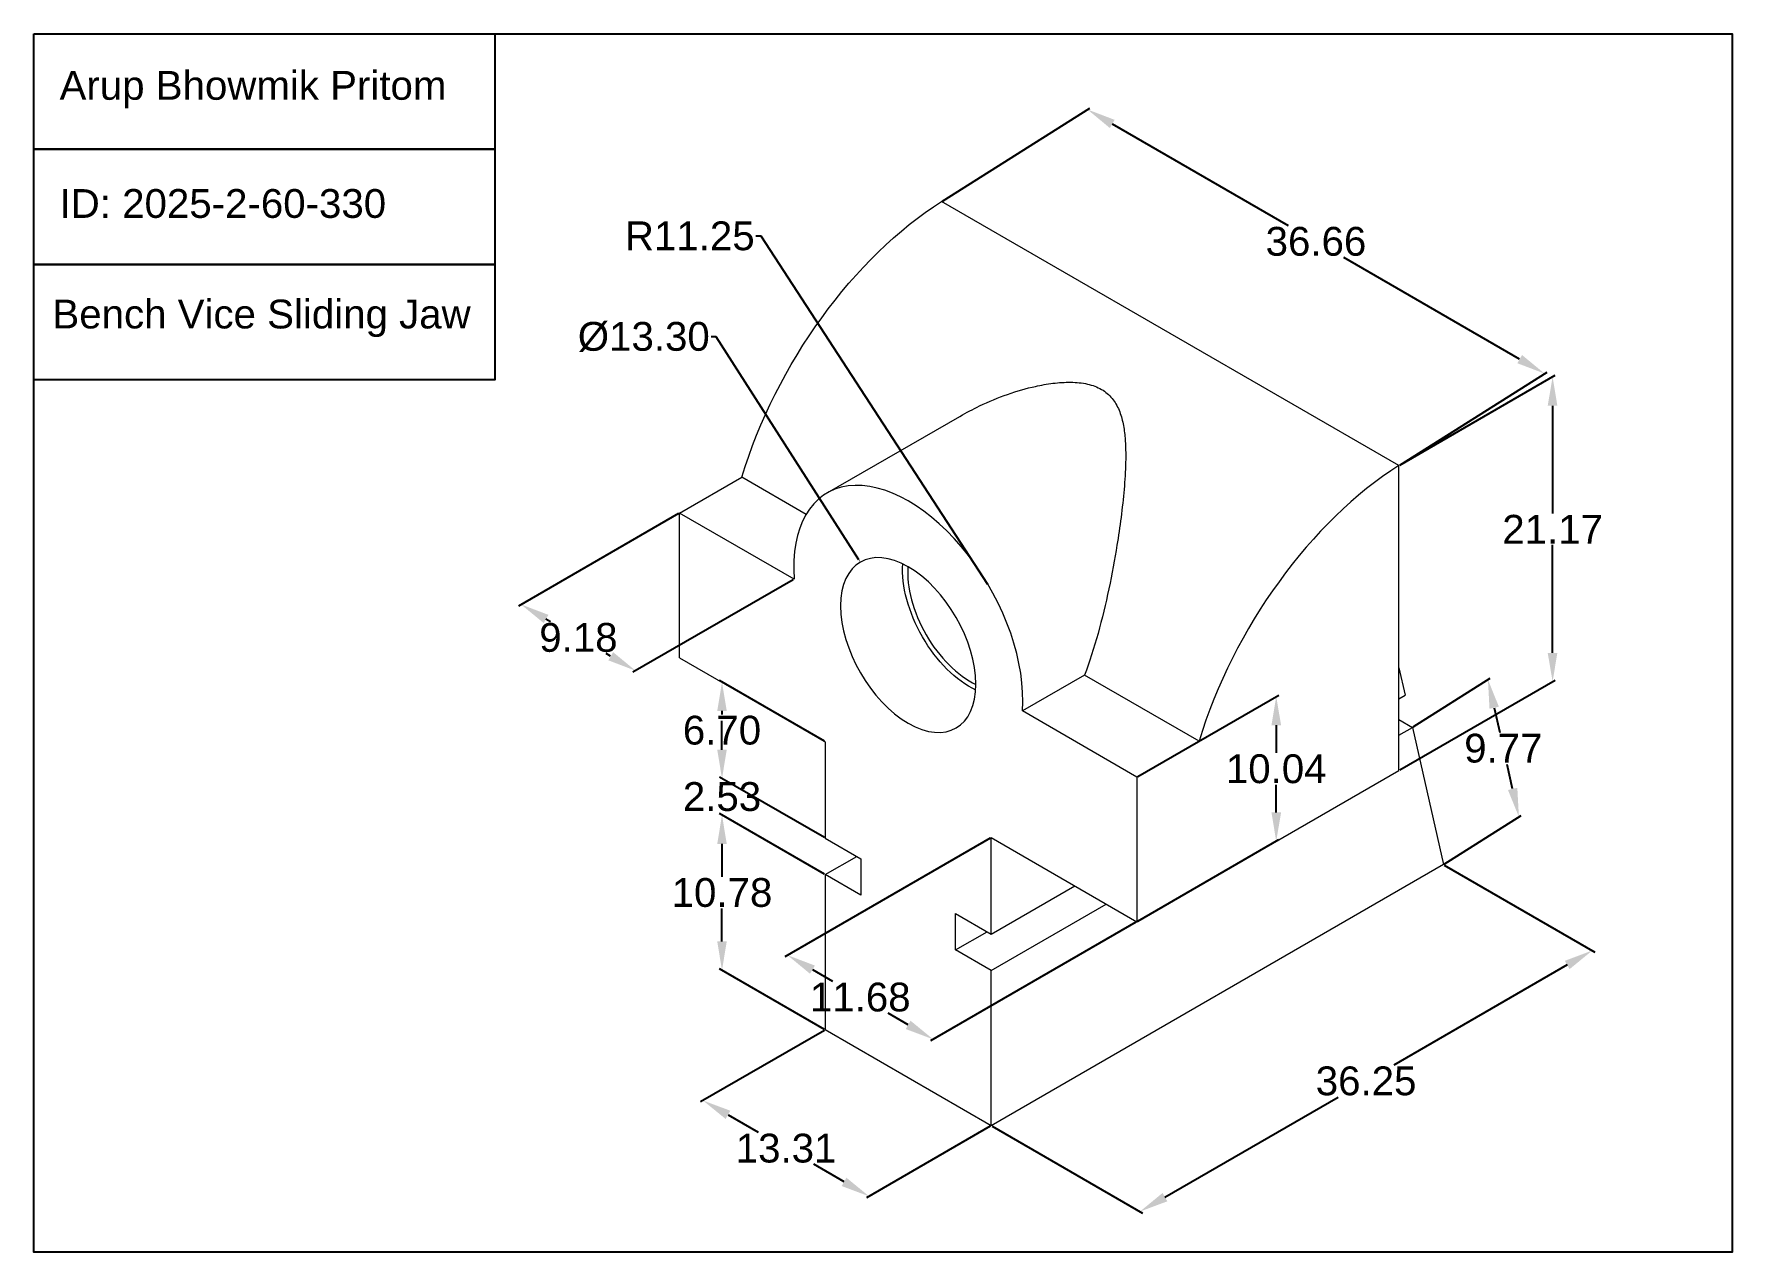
# Model space of a CAD drawing. Header units: inches. Extents: x 45 to 163, y 164 to 248.
import ezdxf
from ezdxf import colors
from ezdxf.entities.mleader import LeaderData, LeaderLine
from ezdxf.math import Vec2, Vec3

# ---------------------------------------------------------------- set-up
doc = ezdxf.new("R2010")
doc.units = ezdxf.units.IN
doc.header["$MEASUREMENT"] = 0
doc.layers.get('0').update_dxf_attribs({"lineweight": 25})
doc.layers.get('Defpoints').update_dxf_attribs({"lineweight": 25})
doc.styles.add('Annotative', font='arial.ttf')
doc.styles.get("Standard").update_dxf_attribs({"font": 'arial.ttf', "height": 5})
doc.dimstyles.new('Medium', dxfattribs={"dimtxt": 2, "dimasz": 2, "dimexe": 0.18, "dimexo": 0.0625, "dimgap": 0.09, "dimtad": 0, "dimtih": 1, "dimtoh": 1, "dimzin": 0, "dimdsep": 46, "dimtxsty": 'Annotative', "dimcen": 5, "dimclrd": 4, "dimclre": 4, "dimclrt": 256, "dimadec": 0, "dimazin": 0, "dimtfac": 1, "dimtofl": 0, "dimtmove": 0, "dimatfit": 3, "dimfxl": 1, "dimtolj": 1, "dimtzin": 0, "dimarcsym": 0})

# ---------------------------------------------------------------- blocks, each defined once
blk = doc.blocks.new('*D4')
at = {"color": 4, "lineweight": -2, "transparency": 16777216}
for p, q in [((108.43, 236.62), (118.66, 243.08)), ((120.22, 241.98), (132.43, 234.92)), ((148.5, 225.64), (136.29, 232.7)), ((140.18, 218.29), (150.41, 224.75))]:
    blk.add_line(p, q, dxfattribs=at)
at = {"color": 4, "transparency": 16777216}
for points in [[(120.38, 242.26), (120.05, 241.69), (118.49, 242.98)], [(148.67, 225.93), (148.34, 225.36), (150.23, 224.64)]]:
    blk.add_solid(points, dxfattribs=at)
at = {"layer": 'Defpoints', "color": 0, "transparency": 16777216}
for p in [(108.37, 236.59), (150.23, 224.64), (140.12, 218.25)]:
    blk.add_point(p, dxfattribs=at)
at = {"transparency": 16777216, "insert": (134.36, 233.81), "char_height": 2, "attachment_point": 5, "style": 'Annotative'}
blk.add_mtext('\\A1;36.66', dxfattribs=at)
blk = doc.blocks.new('*D5')
at = {"color": 4, "lineweight": -2, "transparency": 16777216}
for p, q in [((90.11, 214.92), (78.99, 208.5)), ((98.07, 210.33), (86.94, 203.91)), ((80.9, 207.61), (81.22, 207.42)), ((85.39, 205.01), (85.07, 205.2))]:
    blk.add_line(p, q, dxfattribs=at)
at = {"color": 4, "transparency": 16777216}
for points in [[(81.07, 207.89), (80.74, 207.32), (79.17, 208.61)], [(85.56, 205.3), (85.23, 204.73), (87.12, 204.01)]]:
    blk.add_solid(points, dxfattribs=at)
at = {"layer": 'Defpoints', "color": 0, "transparency": 16777216}
for p in [(90.18, 214.96), (98.13, 210.37), (87.12, 204.01)]:
    blk.add_point(p, dxfattribs=at)
at = {"transparency": 16777216, "insert": (83.15, 206.31), "char_height": 2, "attachment_point": 5, "style": 'Annotative'}
blk.add_mtext('\\A1;9.18', dxfattribs=at)
blk = doc.blocks.new('*D6')
at = {"color": 4, "lineweight": -2, "transparency": 16777216}
for p, q in [((121.99, 196.66), (131.78, 202.32)), ((131.6, 200.22), (131.6, 198.31)), ((131.6, 194.17), (131.6, 196.08)), ((121.99, 186.62), (131.78, 192.28))]:
    blk.add_line(p, q, dxfattribs=at)
at = {"color": 4, "transparency": 16777216}
for points in [[(131.27, 200.22), (131.94, 200.22), (131.6, 202.22)], [(131.27, 194.17), (131.94, 194.17), (131.6, 192.17)]]:
    blk.add_solid(points, dxfattribs=at)
at = {"layer": 'Defpoints', "color": 0, "transparency": 16777216}
for p in [(121.93, 196.63), (131.6, 192.17), (121.93, 186.58)]:
    blk.add_point(p, dxfattribs=at)
at = {"transparency": 16777216, "insert": (131.6, 197.19), "char_height": 2, "attachment_point": 5, "style": 'Annotative'}
blk.add_mtext('\\A1;10.04', dxfattribs=at)
blk = doc.blocks.new('*D7')
at = {"color": 4, "lineweight": -2, "transparency": 16777216}
for p, q in [((140.18, 218.29), (150.97, 224.52)), ((150.79, 222.41), (150.79, 214.92)), ((150.79, 205.25), (150.79, 212.74)), ((140.18, 197.12), (150.97, 203.35))]:
    blk.add_line(p, q, dxfattribs=at)
at = {"color": 4, "transparency": 16777216}
for points in [[(150.45, 222.41), (151.12, 222.41), (150.79, 224.41)], [(150.45, 205.25), (151.12, 205.25), (150.79, 203.25)]]:
    blk.add_solid(points, dxfattribs=at)
at = {"layer": 'Defpoints', "color": 0, "transparency": 16777216}
for p in [(140.12, 218.25), (150.79, 203.25), (140.12, 197.09)]:
    blk.add_point(p, dxfattribs=at)
at = {"transparency": 16777216, "insert": (150.79, 213.83), "char_height": 2, "attachment_point": 5, "style": 'Annotative'}
blk.add_mtext('\\A1;21.17', dxfattribs=at)
blk = doc.blocks.new('*D8')
at = {"color": 4, "lineweight": -2, "transparency": 16777216}
for p, q in [((141.11, 200.11), (146.46, 203.49)), ((146.74, 201.44), (147.12, 199.73)), ((148.01, 195.81), (147.63, 197.51)), ((143.27, 190.58), (148.61, 193.96))]:
    blk.add_line(p, q, dxfattribs=at)
at = {"color": 4, "transparency": 16777216}
for points in [[(147.06, 201.51), (146.41, 201.37), (146.3, 203.39)], [(148.34, 195.88), (147.69, 195.73), (148.45, 193.86)]]:
    blk.add_solid(points, dxfattribs=at)
at = {"layer": 'Defpoints', "color": 0, "transparency": 16777216}
for p in [(141.05, 200.08), (148.45, 193.86), (143.21, 190.54)]:
    blk.add_point(p, dxfattribs=at)
at = {"transparency": 16777216, "insert": (147.37, 198.62), "char_height": 2, "attachment_point": 5, "style": 'Annotative'}
blk.add_mtext('\\A1;9.77', dxfattribs=at)
blk = doc.blocks.new('*D9')
at = {"color": 4, "lineweight": -2, "transparency": 16777216}
for p, q in [((100.23, 179.04), (91.62, 174.07)), ((93.54, 173.17), (95.64, 171.96)), ((111.75, 172.38), (103.15, 167.42)), ((101.6, 168.52), (99.49, 169.74))]:
    blk.add_line(p, q, dxfattribs=at)
at = {"color": 4, "transparency": 16777216}
for points in [[(93.7, 173.46), (93.37, 172.89), (91.8, 174.17)], [(101.76, 168.81), (101.43, 168.23), (103.33, 167.52)]]:
    blk.add_solid(points, dxfattribs=at)
at = {"layer": 'Defpoints', "color": 0, "transparency": 16777216}
for p in [(100.29, 179.07), (111.81, 172.42), (103.33, 167.52)]:
    blk.add_point(p, dxfattribs=at)
at = {"transparency": 16777216, "insert": (97.57, 170.85), "char_height": 2, "attachment_point": 5, "style": 'Annotative'}
blk.add_mtext('\\A1;13.31', dxfattribs=at)
blk = doc.blocks.new('*D10')
at = {"color": 4, "lineweight": -2, "transparency": 16777216}
for p, q in [((93.12, 198.52), (93.12, 200.52)), ((100.23, 192.42), (92.94, 196.63)), ((100.23, 189.89), (92.94, 194.09)), ((93.12, 191.99), (93.12, 189.99))]:
    blk.add_line(p, q, dxfattribs=at)
at = {"color": 4, "transparency": 16777216}
for points in [[(92.79, 198.52), (93.45, 198.52), (93.12, 196.52)], [(92.79, 191.99), (93.45, 191.99), (93.12, 193.99)]]:
    blk.add_solid(points, dxfattribs=at)
at = {"layer": 'Defpoints', "color": 0, "transparency": 16777216}
for p in [(93.12, 193.99), (100.29, 192.38), (100.29, 189.85)]:
    blk.add_point(p, dxfattribs=at)
at = {"transparency": 16777216, "insert": (93.12, 195.26), "char_height": 2, "attachment_point": 5, "style": 'Annotative'}
blk.add_mtext('\\A1;2.53', dxfattribs=at)
blk = doc.blocks.new('*D11')
at = {"color": 4, "lineweight": -2, "transparency": 16777216}
for p, q in [((100.23, 199.11), (92.94, 203.32)), ((93.12, 201.22), (93.12, 200.98)), ((93.12, 198.52), (93.12, 198.76)), ((100.23, 192.42), (92.94, 196.63))]:
    blk.add_line(p, q, dxfattribs=at)
at = {"color": 4, "transparency": 16777216}
for points in [[(92.79, 201.22), (93.45, 201.22), (93.12, 203.22)], [(92.79, 198.52), (93.45, 198.52), (93.12, 196.52)]]:
    blk.add_solid(points, dxfattribs=at)
at = {"layer": 'Defpoints', "color": 0, "transparency": 16777216}
for p in [(100.29, 199.08), (93.12, 196.52), (100.29, 192.38)]:
    blk.add_point(p, dxfattribs=at)
at = {"transparency": 16777216, "insert": (93.12, 199.87), "char_height": 2, "attachment_point": 5, "style": 'Annotative'}
blk.add_mtext('\\A1;6.70', dxfattribs=at)
blk = doc.blocks.new('*D12')
at = {"color": 4, "lineweight": -2, "transparency": 16777216}
for p, q in [((100.23, 189.89), (92.94, 194.09)), ((93.12, 191.99), (93.12, 189.71)), ((93.12, 185.21), (93.12, 187.49)), ((100.23, 179.11), (92.94, 183.32))]:
    blk.add_line(p, q, dxfattribs=at)
at = {"color": 4, "transparency": 16777216}
for points in [[(92.79, 191.99), (93.45, 191.99), (93.12, 193.99)], [(92.79, 185.21), (93.45, 185.21), (93.12, 183.21)]]:
    blk.add_solid(points, dxfattribs=at)
at = {"layer": 'Defpoints', "color": 0, "transparency": 16777216}
for p in [(93.12, 193.99), (100.29, 189.85), (100.29, 179.07)]:
    blk.add_point(p, dxfattribs=at)
at = {"transparency": 16777216, "insert": (93.12, 188.6), "char_height": 2, "attachment_point": 5, "style": 'Annotative'}
blk.add_mtext('\\A1;10.78', dxfattribs=at)
blk = doc.blocks.new('*D13')
at = {"color": 4, "lineweight": -2, "transparency": 16777216}
for p, q in [((143.27, 190.51), (153.72, 184.48)), ((151.8, 183.58), (139.76, 176.63)), ((123.87, 167.46), (135.91, 174.41)), ((111.88, 172.38), (122.32, 166.35))]:
    blk.add_line(p, q, dxfattribs=at)
at = {"color": 4, "transparency": 16777216}
for points in [[(151.64, 183.87), (151.97, 183.29), (153.54, 184.58)], [(123.71, 167.75), (124.04, 167.17), (122.14, 166.46)]]:
    blk.add_solid(points, dxfattribs=at)
at = {"layer": 'Defpoints', "color": 0, "transparency": 16777216}
for p in [(143.21, 190.54), (111.81, 172.42), (122.14, 166.46)]:
    blk.add_point(p, dxfattribs=at)
at = {"transparency": 16777216, "insert": (137.84, 175.52), "char_height": 2, "attachment_point": 5, "style": 'Annotative'}
blk.add_mtext('\\A1;36.25', dxfattribs=at)
blk = doc.blocks.new('*D14')
at = {"color": 4, "lineweight": -2, "transparency": 16777216}
for p, q in [((111.75, 192.39), (97.49, 184.15)), ((121.86, 186.55), (107.6, 178.31)), ((99.4, 183.26), (100.8, 182.45)), ((106.05, 179.42), (104.65, 180.23))]:
    blk.add_line(p, q, dxfattribs=at)
at = {"color": 4, "transparency": 16777216}
for points in [[(99.57, 183.54), (99.23, 182.97), (97.67, 184.26)], [(106.21, 179.71), (105.88, 179.13), (107.78, 178.42)]]:
    blk.add_solid(points, dxfattribs=at)
at = {"layer": 'Defpoints', "color": 0, "transparency": 16777216}
for p in [(111.81, 192.42), (121.93, 186.58), (107.78, 178.42)]:
    blk.add_point(p, dxfattribs=at)
at = {"transparency": 16777216, "insert": (102.72, 181.34), "char_height": 2, "attachment_point": 5, "style": 'Annotative'}
blk.add_mtext('\\A1;11.68', dxfattribs=at)

msp = doc.modelspace()

# ---------------------------------------------------------------- linework, layer by layer
at = {"color": 0, "linetype": 'Continuous', "lineweight": 0, "extrusion": (2.77556e-16, 0.816497, 0.57735)}
for p, q in [((140.118, 218.255), (108.369, 236.585)), ((100.426, 216.352), (109.641, 221.672)), ((140.118, 197.089), (140.118, 218.255)), ((90.177, 214.958), (94.49, 217.448)), ((98.96, 214.867), (94.49, 217.448)), ((90.177, 204.915), (90.177, 214.958)), ((98.128, 210.368), (90.177, 214.958)), ((90.177, 204.915), (100.288, 199.077)), ((140.118, 204.22), (140.549, 202.318)), ((118.288, 203.709), (113.975, 201.218)), ((126.239, 199.118), (118.288, 203.709)), ((140.118, 202.069), (140.549, 202.318)), ((121.926, 196.628), (113.975, 201.218)), ((140.118, 200.619), (141.055, 200.079)), ((140.118, 199.538), (141.055, 200.079)), ((141.055, 200.079), (143.21, 190.545)), ((100.288, 199.077), (100.288, 192.382)), ((126.239, 199.118), (121.926, 196.628)), ((121.926, 186.585), (140.118, 197.089)), ((121.926, 196.628), (121.926, 186.585)), ((100.288, 192.382), (102.763, 190.953)), ((111.814, 192.423), (121.926, 186.585)), ((111.814, 185.728), (111.814, 192.423)), ((100.288, 189.851), (102.48, 191.116)), ((102.763, 188.422), (100.288, 189.851)), ((100.288, 189.851), (100.288, 179.073)), ((102.763, 190.953), (102.763, 188.422)), ((143.21, 190.545), (111.814, 172.419)), ((111.814, 185.728), (117.612, 189.075)), ((111.814, 183.196), (119.804, 187.81)), ((109.339, 187.156), (111.814, 185.728)), ((109.339, 184.625), (109.339, 187.156)), ((109.339, 184.625), (111.531, 185.891)), ((111.814, 183.196), (109.339, 184.625)), ((111.814, 172.419), (111.814, 183.196)), ((111.814, 172.419), (100.288, 179.073))]:
    msp.add_line(p, q, dxfattribs=at)
for points in [[(45.349, 248.221), (163.248, 248.221), (163.248, 163.649), (45.349, 163.649)], [(45.349, 248.221), (77.349, 248.221), (77.349, 240.221), (45.349, 240.221)], [(45.349, 240.221), (77.349, 240.221), (77.349, 232.221), (45.349, 232.221)], [(45.349, 232.206), (77.349, 232.206), (77.349, 224.206), (45.349, 224.206)]]:
    msp.add_lwpolyline(points, close=True)
at = {"color": 0, "linetype": 'Continuous', "lineweight": 0, "extrusion": (1.71978e-16, -3.51927e-17, -1)}
msp.add_ellipse((109.117, 218.666), major_axis=(11.25, 19.486), ratio=0.5773503, start_param=-1.9518516, end_param=-0.8323943, dxfattribs=at)
at = {"color": 0, "linetype": 'Continuous', "lineweight": 0}
for centre, major_axis, start_param, end_param in [((140.866, 200.336), (-11.25, -19.486), -2.3091984, -1.189741), ((106.051, 206.609), (-5.625, 9.743), -2.4452009, 0.8744045), ((110.364, 208.283), (3.075, -5.326), -2.4457371, -0.6958555)]:
    msp.add_ellipse(centre, major_axis=major_axis, ratio=0.5773503, start_param=start_param, end_param=end_param, dxfattribs=at)
at = {"color": 0, "linetype": 'Continuous', "lineweight": 0, "extrusion": (-5.17926e-17, 3.41963e-17, -1)}
msp.add_ellipse((106.051, 205.793), major_axis=(-3.325, 5.759), ratio=0.5773503, start_param=-3.9269908, end_param=2.3561945, dxfattribs=at)
at = {"color": 0, "linetype": 'Continuous', "lineweight": 0, "extrusion": (-1.44222e-16, -8.32667e-17, -1)}
msp.add_ellipse((110.364, 208.283), major_axis=(-3.325, 5.759), ratio=0.5773503, start_param=-2.4358172, end_param=-0.7057755, dxfattribs=at)
at = {"color": 0, "linetype": 'Continuous', "lineweight": 0}
msp.add_open_spline([(109.641, 221.672), (110.084, 221.928), (110.542, 222.17), (111.647, 222.698), (112.301, 222.969), (113.606, 223.428), (114.257, 223.616), (115.274, 223.841), (115.682, 223.915), (116.507, 224.016), (116.924, 224.044), (117.733, 224.033), (118.126, 223.994), (118.85, 223.832), (119.182, 223.709), (119.759, 223.376), (120.004, 223.166), (120.406, 222.677), (120.564, 222.399), (120.811, 221.8), (120.901, 221.48), (121.033, 220.826), (121.075, 220.492), (121.148, 219.637), (121.159, 219.067), (121.131, 217.871), (121.093, 217.244), (120.983, 215.962), (120.91, 215.307), (120.742, 214), (120.646, 213.348), (120.386, 211.751), (120.198, 210.729), (119.759, 208.659), (119.509, 207.612), (118.946, 205.59), (118.634, 204.612), (118.288, 203.709)], degree=3, knots=[14.7194952, 14.7194952, 14.7194952, 14.7194952, 16.178012, 16.178012, 18.1686288, 18.1686288, 20.1592455, 20.1592455, 21.3824486, 21.3824486, 22.6056517, 22.6056517, 23.8288548, 23.8288548, 25.0520579, 25.0520579, 26.275261, 26.275261, 27.4984641, 27.4984641, 28.7216672, 28.7216672, 29.9448703, 29.9448703, 31.9354871, 31.9354871, 33.9261038, 33.9261038, 35.9167205, 35.9167205, 37.9073372, 37.9073372, 40.9565319, 40.9565319, 44.0057265, 44.0057265, 47.0365975, 47.0365975, 47.0365975, 47.0365975], dxfattribs=at)

# ---------------------------------------------------------------- texts
at = {"char_height": 2, "attachment_point": 1, "style": 'Annotative'}
for s, insert, width in [('Arup Bhowmik Pritom', (47.127, 245.652), 28.44387), ('ID: 2025-2-60-330', (47.127, 237.451), 28.44387), ('Bench Vice Sliding Jaw', (46.631, 229.775), 33.70502)]:
    msp.add_mtext(s, dxfattribs=dict(at, insert=insert, width=width))

# ---------------------------------------------------------------- dimensions: what is measured, and where the dimension line sits
for p1, p2, distance, picture, middle in [((108.369, 236.585), (140.118, 218.255), 10.592, '*D4', (134.36, 233.81)), ((90.177, 214.958), (98.128, 210.368), -11.004, '*D5', (83.148, 206.31)), ((141.055, 200.079), (143.21, 190.545), 5.844, '*D8', (147.375, 198.623)), ((111.814, 192.423), (121.926, 186.585), -14.145, '*D14', (102.725, 181.337)), ((143.21, 190.545), (111.814, 172.419), 10.326, '*D13', (137.838, 175.52)), ((100.288, 179.073), (111.814, 172.419), -8.485, '*D9', (97.566, 170.847))]:
    dim = msp.add_aligned_dim(p1=p1, p2=p2, distance=distance, dimstyle='Medium')
    dim.commit()
    dim.dimension.update_dxf_attribs({"geometry": picture, "text_midpoint": middle})
for base, p1, p2, picture, middle in [((150.786, 203.248), (140.118, 218.255), (140.118, 197.089), '*D7', (150.786, 213.831)), ((93.1189, 196.5212), (100.2881, 199.0773), (100.2881, 192.382), '*D11', (93.1189, 199.8688)), ((131.604, 192.173), (121.926, 196.628), (121.926, 186.585), '*D6', (131.604, 197.194)), ((93.119, 193.99), (100.288, 192.382), (100.288, 189.851), '*D10', (93.119, 195.256)), ((93.119, 193.99), (100.288, 179.073), (100.288, 189.851), '*D12', (93.119, 188.601))]:
    dim = msp.add_linear_dim(base=base, p1=p1, p2=p2, angle=90, dimstyle='Medium')
    dim.commit()
    dim.dimension.update_dxf_attribs({"geometry": picture, "text_midpoint": middle})

# ---------------------------------------------------------------- leaders
ml = msp.add_multileader_mtext('Standard')
ml.set_content('R11.25', color=256)
ml.set_leader_properties(color=4)
ml.build(insert=Vec2(0, 0))
ml.multileader.update_dxf_attribs({"dogleg_length": 0.36, "arrow_head_size": 0.18})
ctx = ml.context
ctx.base_point, ctx.char_height, ctx.arrow_head_size, ctx.landing_gap_size, ctx.plane_origin = Vec3(86.62, 234.19), 2, 0.18, 0.09, Vec3(111.676, 209.857)
ctx.text_align_type = 2
notes = []
notes.append((ctx, [(0, (1, 1, 0), (95.838, 234.19), (-1, 0), 0.36, [(0, [(111.676, 209.857)], 0, [])])]))
ctx.mtext.insert, ctx.mtext.alignment, ctx.mtext.flow_direction = Vec3(95.388, 235.207), 3, 5
ml = msp.add_multileader_mtext('Standard')
ml.set_content('%%C13.30', color=256)
ml.set_leader_properties(color=4)
ml.build(insert=Vec2(0, 0))
ml.multileader.update_dxf_attribs({"dogleg_length": 0.36, "arrow_head_size": 0.18})
ctx = ml.context
ctx.base_point, ctx.char_height, ctx.arrow_head_size, ctx.landing_gap_size, ctx.plane_origin = Vec3(83.263, 227.185), 2, 0.18, 0.09, Vec3(102.726, 211.552)
ctx.text_align_type = 2
notes.append((ctx, [(0, (1, 1, 0), (92.721, 227.185), (-1, 0), 0.36, [(0, [(102.726, 211.552)], 0, [])])]))
ctx.mtext.insert, ctx.mtext.alignment, ctx.mtext.flow_direction = Vec3(92.271, 228.225), 3, 5
for ctx, leaders in notes:
    for number, flags, end, landing, length, lines in leaders:
        leader = LeaderData()
        leader.index, (leader.has_last_leader_line, leader.has_dogleg_vector, leader.attachment_direction) = number, flags
        leader.last_leader_point, leader.dogleg_vector, leader.dogleg_length = Vec3(end), Vec3(landing), length
        for number, points, colour, breaks in lines:
            line = LeaderLine()
            line.index, line.vertices, line.color, line.breaks = number, Vec3.list(points), colors.encode_raw_color(colour), breaks
            leader.lines.append(line)
        ctx.leaders.append(leader)

doc.saveas('drawing.dxf')
